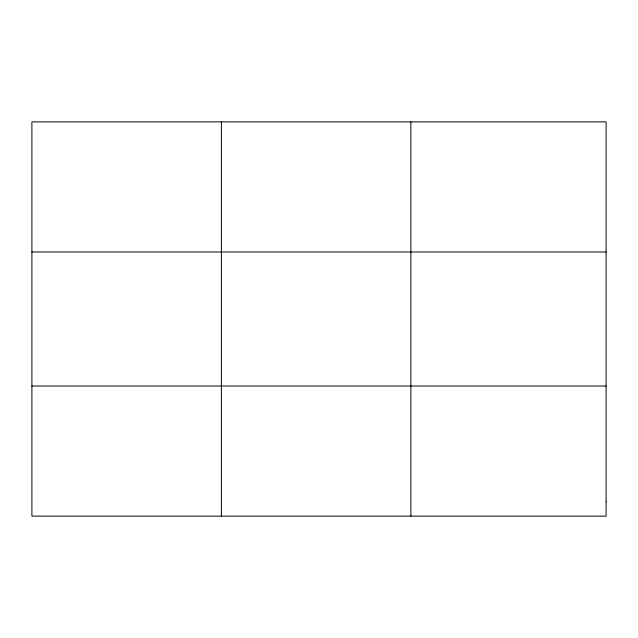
<?xml version="1.0" encoding="UTF-8"?>
<svg xmlns="http://www.w3.org/2000/svg" width="638" height="638" viewBox="0 0 638 638"><rect width="100%" height="100%" fill="white"/><g stroke="black" fill="none" stroke-linecap="round" stroke-linejoin="round"><path stroke-width="0.96" d="M221.386 516.126L221.386 121.874M410.872 516.126L410.872 121.874M31.9 251.978L606.1 251.978M31.9 386.022L606.1 386.022M606.1 501.667L606.1 516.126L31.9 516.126L31.9 121.874L606.1 121.874L606.1 501.667"/></g></svg>
